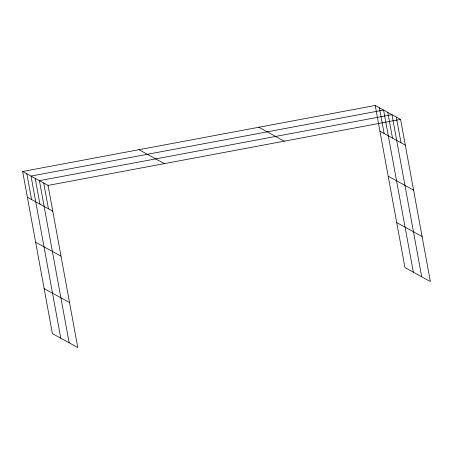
<?xml version="1.0" encoding="UTF-8"?>
<svg xmlns="http://www.w3.org/2000/svg" width="453" height="453" viewBox="0 0 453 453"><rect width="100%" height="100%" fill="white"/><g stroke="black" fill="none" stroke-linecap="round" stroke-linejoin="round"><path stroke-width="0.68" d="M22.65 171.483L48.035 185.407L77.786 347.536L52.406 333.606L22.65 171.483L375.214 105.464L400.594 119.394L430.35 281.517L404.965 267.593L375.214 105.464M48.035 185.407L400.594 119.394M379.937 131.206L405.322 145.136M388.198 176.211L413.578 190.141M258.867 127.253L284.252 141.177M396.709 222.582L422.088 236.511M138.997 149.7L164.377 163.624M27.373 197.225L52.758 211.149M35.634 242.23L61.019 256.16M44.145 288.601L69.53 302.53M396.279 117.027L401.001 142.769M421.72 276.783L391.964 114.66L39.405 180.673L69.156 342.796M387.774 112.361L392.502 138.103M413.346 272.185L383.589 110.062L31.025 176.081L60.781 338.204M379.399 107.763L384.127 133.505M43.72 183.04L48.443 208.782M35.215 178.374L39.938 204.116M26.84 173.782L31.563 199.524"/></g></svg>
